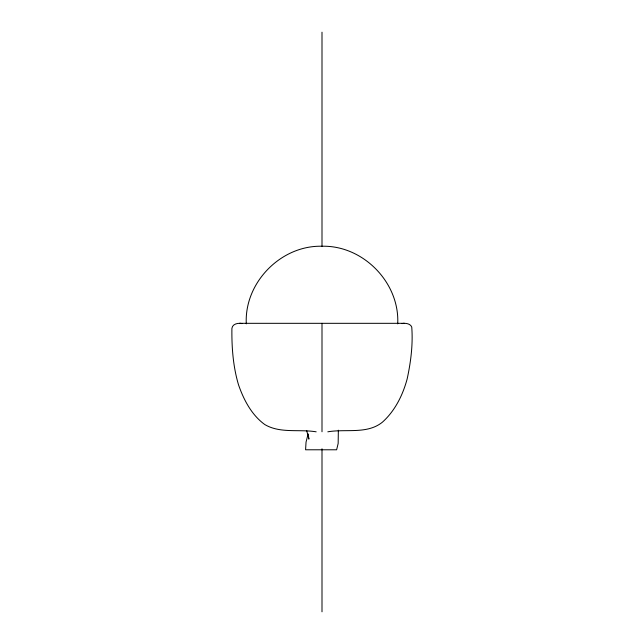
<?xml version="1.0" encoding="UTF-8"?>
<svg xmlns="http://www.w3.org/2000/svg" width="644" height="644" viewBox="0 0 644 644"><rect width="100%" height="100%" fill="white"/><g stroke="black" fill="none" stroke-linecap="round" stroke-linejoin="round"><path stroke-width="0.97" d="M397.71 323.86C399.835 282.74 363.144 245.187 322 246.241C280.856 245.187 244.165 282.74 246.29 323.86M308.13 433.831L306.037 442.146L305.586 449.786L336.627 449.786L338.164 443.426L338.35 430.2M402.041 323.594L403.241 323.385M327.828 431.818C345.683 428.671 367.241 434.571 382.48 422.118C395.03 410.824 402.83 395.046 407.161 378.922C410.832 362.009 413.078 344.331 411.749 327.088C410.663 324.182 407.241 323.352 404.44 323.32L239.56 323.32C236.308 323.256 232.267 324.697 231.904 328.416C231.663 347.358 233.088 366.653 238.546 384.895C243.762 399.892 251.635 414.986 264.74 424.517C280.116 433.686 299.307 429.001 316.172 431.818M403.144 323.385L404.44 323.32M239.56 323.32L240.856 323.385M240.759 323.385L241.959 323.594M306.689 430.619L308.919 439.128L308.291 434.684M322 32.2L322 246.531M322 323.32L322 431.754M322 448.788L322 611.8"/></g></svg>
